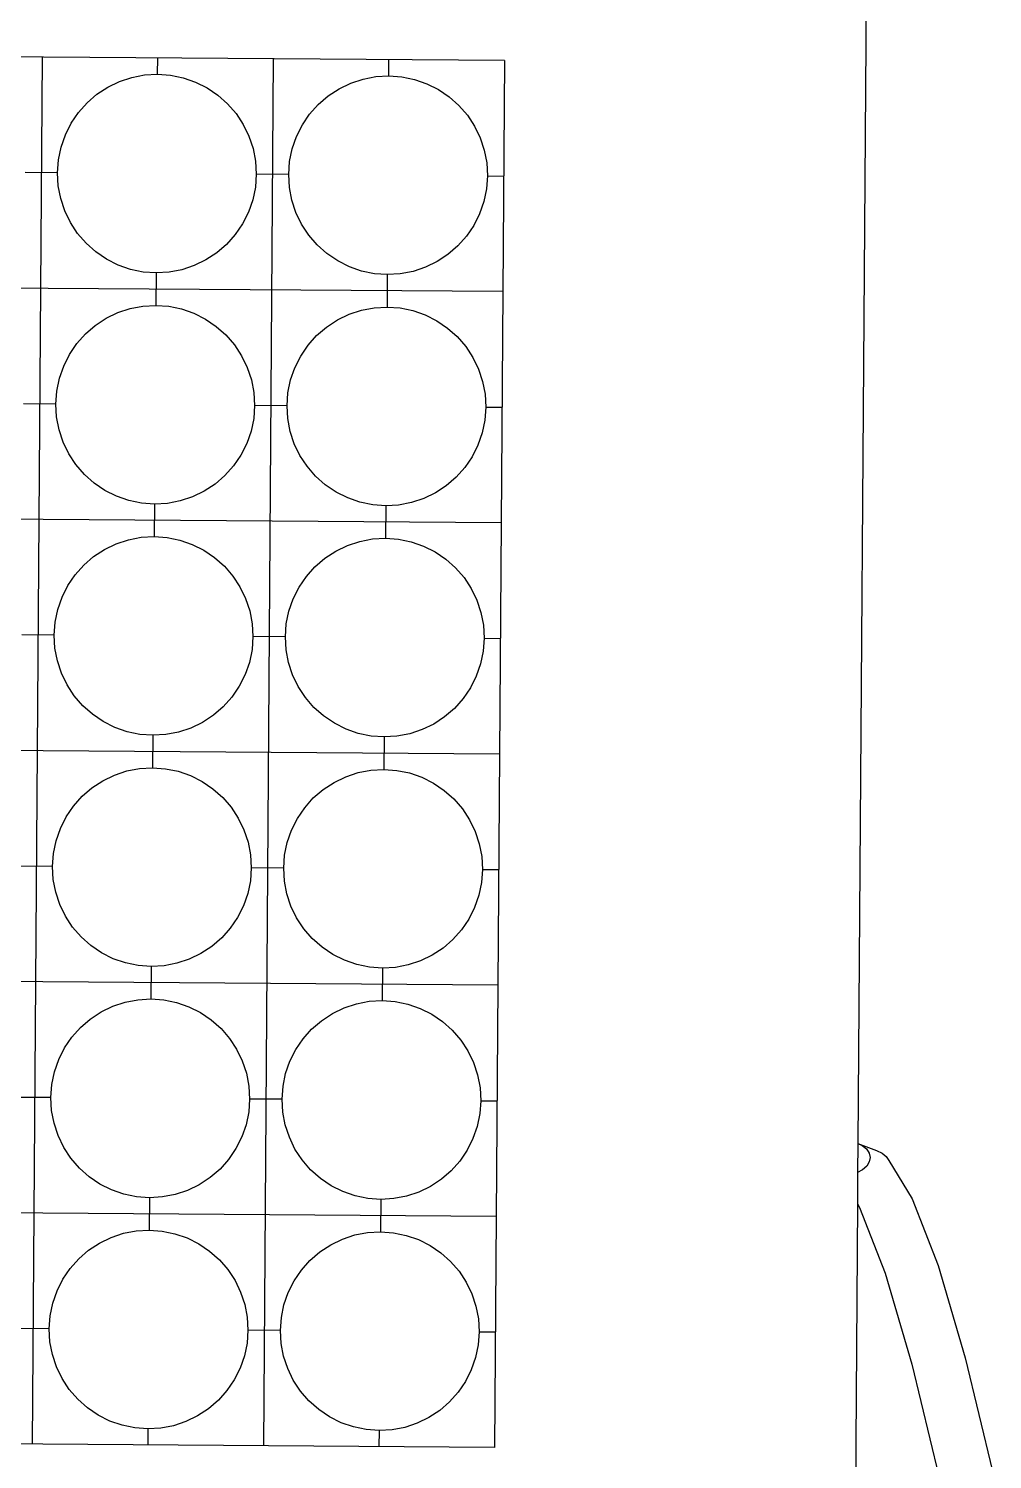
# Model space of a CAD drawing. Header units: metres. Extents: x 113 to 8702, y -1158 to 1243.
# Drawn here: x 8025.3 to 8063.3, y 1156.1 to 1212.6 of the extents above; entities that cross this region are included whole.
import ezdxf

# ---------------------------------------------------------------- set-up
doc = ezdxf.new("R2010")
doc.units = ezdxf.units.M
doc.header["$MEASUREMENT"] = 0
doc.layers.add('elevattion line', color=7, linetype='Continuous')

# ---------------------------------------------------------------- blocks, each defined once
blk = doc.blocks.new('microwave')
at = {"color": 252}
for p, q in [((9.71933, 8.43926), (9.71933, 8.72471)), ((9.76691, 8.43926), (9.76691, 8.72471)), ((9.81448, 8.43926), (9.81448, 8.72471)), ((9.86206, 8.43926), (9.86206, 8.72471)), ((9.90963, 8.43926), (9.90963, 8.72471)), ((9.9572, 8.43926), (9.9572, 8.72471)), ((10.00478, 8.43926), (10.00478, 8.72471)), ((9.74312, 8.53107), (9.74312, 8.53774)), ((9.79069, 8.53107), (9.79069, 8.53774)), ((9.83827, 8.53107), (9.83827, 8.53774)), ((9.88584, 8.53107), (9.88584, 8.53774)), ((9.93342, 8.53107), (9.93342, 8.53774)), ((9.98099, 8.53107), (9.98099, 8.53774)), ((9.71933, 8.53441), (10.00478, 8.53441)), ((9.73529, 8.52951), (9.73289, 8.52833)), ((9.73783, 8.53037), (9.73529, 8.52951)), ((9.74045, 8.5309), (9.73783, 8.53037)), ((9.74312, 8.53107), (9.74045, 8.5309)), ((9.74579, 8.5309), (9.74312, 8.53107)), ((9.74841, 8.53037), (9.74579, 8.5309)), ((9.75095, 8.52951), (9.74841, 8.53037)), ((9.75335, 8.52833), (9.75095, 8.52951)), ((9.78287, 8.52951), (9.78047, 8.52833)), ((9.7854, 8.53037), (9.78287, 8.52951)), ((9.78802, 8.5309), (9.7854, 8.53037)), ((9.79069, 8.53107), (9.78802, 8.5309)), ((9.79336, 8.5309), (9.79069, 8.53107)), ((9.79599, 8.53037), (9.79336, 8.5309)), ((9.79852, 8.52951), (9.79599, 8.53037)), ((9.80092, 8.52833), (9.79852, 8.52951)), ((9.83044, 8.52951), (9.82804, 8.52833)), ((9.83298, 8.53037), (9.83044, 8.52951)), ((9.8356, 8.5309), (9.83298, 8.53037)), ((9.83827, 8.53107), (9.8356, 8.5309)), ((9.84094, 8.5309), (9.83827, 8.53107)), ((9.84356, 8.53037), (9.84094, 8.5309)), ((9.84609, 8.52951), (9.84356, 8.53037)), ((9.84849, 8.52833), (9.84609, 8.52951)), ((9.87802, 8.52951), (9.87562, 8.52833)), ((9.88055, 8.53037), (9.87802, 8.52951)), ((9.88317, 8.5309), (9.88055, 8.53037)), ((9.88584, 8.53107), (9.88317, 8.5309)), ((9.88851, 8.5309), (9.88584, 8.53107)), ((9.89114, 8.53037), (9.88851, 8.5309)), ((9.89367, 8.52951), (9.89114, 8.53037)), ((9.89607, 8.52833), (9.89367, 8.52951)), ((9.92559, 8.52951), (9.92319, 8.52833)), ((9.92812, 8.53037), (9.92559, 8.52951)), ((9.93075, 8.5309), (9.92812, 8.53037)), ((9.93342, 8.53107), (9.93075, 8.5309)), ((9.93609, 8.5309), (9.93342, 8.53107)), ((9.93871, 8.53037), (9.93609, 8.5309)), ((9.94124, 8.52951), (9.93871, 8.53037)), ((9.94364, 8.52833), (9.94124, 8.52951)), ((9.97317, 8.52951), (9.97077, 8.52833)), ((9.9757, 8.53037), (9.97317, 8.52951)), ((9.97832, 8.5309), (9.9757, 8.53037)), ((9.98099, 8.53107), (9.97832, 8.5309)), ((9.98366, 8.5309), (9.98099, 8.53107)), ((9.98628, 8.53037), (9.98366, 8.5309)), ((9.98882, 8.52951), (9.98628, 8.53037)), ((9.99122, 8.52833), (9.98882, 8.52951)), ((9.73067, 8.52685), (9.72866, 8.52508)), ((9.73289, 8.52833), (9.73067, 8.52685)), ((9.75557, 8.52685), (9.75335, 8.52833)), ((9.75758, 8.52508), (9.75557, 8.52685)), ((9.77824, 8.52685), (9.77623, 8.52508)), ((9.78047, 8.52833), (9.77824, 8.52685)), ((9.80314, 8.52685), (9.80092, 8.52833)), ((9.80516, 8.52508), (9.80314, 8.52685)), ((9.82582, 8.52685), (9.82381, 8.52508)), ((9.82804, 8.52833), (9.82582, 8.52685)), ((9.85072, 8.52685), (9.84849, 8.52833)), ((9.85273, 8.52508), (9.85072, 8.52685)), ((9.87339, 8.52685), (9.87138, 8.52508)), ((9.87562, 8.52833), (9.87339, 8.52685)), ((9.89829, 8.52685), (9.89607, 8.52833)), ((9.9003, 8.52508), (9.89829, 8.52685)), ((9.92097, 8.52685), (9.91896, 8.52508)), ((9.92319, 8.52833), (9.92097, 8.52685)), ((9.94587, 8.52685), (9.94364, 8.52833)), ((9.94788, 8.52508), (9.94587, 8.52685)), ((9.96854, 8.52685), (9.96653, 8.52508)), ((9.97077, 8.52833), (9.96854, 8.52685)), ((9.99344, 8.52685), (9.99122, 8.52833)), ((9.99545, 8.52508), (9.99344, 8.52685)), ((9.72866, 8.52508), (9.72689, 8.52307)), ((9.75934, 8.52307), (9.75758, 8.52508)), ((9.77623, 8.52508), (9.77447, 8.52307)), ((9.80692, 8.52307), (9.80516, 8.52508)), ((9.82381, 8.52508), (9.82204, 8.52307)), ((9.85449, 8.52307), (9.85273, 8.52508)), ((9.87138, 8.52508), (9.86962, 8.52307)), ((9.90207, 8.52307), (9.9003, 8.52508)), ((9.91896, 8.52508), (9.91719, 8.52307)), ((9.94964, 8.52307), (9.94788, 8.52508)), ((9.96653, 8.52508), (9.96477, 8.52307)), ((9.99722, 8.52307), (9.99545, 8.52508)), ((9.72541, 8.52085), (9.72423, 8.51845)), ((9.72689, 8.52307), (9.72541, 8.52085)), ((9.76083, 8.52085), (9.75934, 8.52307)), ((9.76201, 8.51845), (9.76083, 8.52085)), ((9.77298, 8.52085), (9.7718, 8.51845)), ((9.77447, 8.52307), (9.77298, 8.52085)), ((9.80841, 8.52085), (9.80692, 8.52307)), ((9.80959, 8.51845), (9.80841, 8.52085)), ((9.82056, 8.52085), (9.81937, 8.51845)), ((9.82204, 8.52307), (9.82056, 8.52085)), ((9.85598, 8.52085), (9.85449, 8.52307)), ((9.85716, 8.51845), (9.85598, 8.52085)), ((9.86813, 8.52085), (9.86695, 8.51845)), ((9.86962, 8.52307), (9.86813, 8.52085)), ((9.90355, 8.52085), (9.90207, 8.52307)), ((9.90474, 8.51845), (9.90355, 8.52085)), ((9.91571, 8.52085), (9.91452, 8.51845)), ((9.91719, 8.52307), (9.91571, 8.52085)), ((9.95113, 8.52085), (9.94964, 8.52307)), ((9.95231, 8.51845), (9.95113, 8.52085)), ((9.96328, 8.52085), (9.9621, 8.51845)), ((9.96477, 8.52307), (9.96328, 8.52085)), ((9.9987, 8.52085), (9.99722, 8.52307)), ((9.99989, 8.51845), (9.9987, 8.52085)), ((9.72423, 8.51845), (9.72337, 8.51591)), ((9.76287, 8.51591), (9.76201, 8.51845)), ((9.7718, 8.51845), (9.77094, 8.51591)), ((9.81045, 8.51591), (9.80959, 8.51845)), ((9.81937, 8.51845), (9.81851, 8.51591)), ((9.85802, 8.51591), (9.85716, 8.51845)), ((9.86695, 8.51845), (9.86609, 8.51591)), ((9.9056, 8.51591), (9.90474, 8.51845)), ((9.91452, 8.51845), (9.91366, 8.51591)), ((9.95317, 8.51591), (9.95231, 8.51845)), ((9.9621, 8.51845), (9.96124, 8.51591)), ((10.00075, 8.51591), (9.99989, 8.51845)), ((9.72337, 8.51591), (9.72284, 8.51329)), ((9.7634, 8.51329), (9.76287, 8.51591)), ((9.77094, 8.51591), (9.77042, 8.51329)), ((9.81097, 8.51329), (9.81045, 8.51591)), ((9.81851, 8.51591), (9.81799, 8.51329)), ((9.85854, 8.51329), (9.85802, 8.51591)), ((9.86609, 8.51591), (9.86557, 8.51329)), ((9.90612, 8.51329), (9.9056, 8.51591)), ((9.91366, 8.51591), (9.91314, 8.51329)), ((9.95369, 8.51329), (9.95317, 8.51591)), ((9.96124, 8.51591), (9.96072, 8.51329)), ((10.00127, 8.51329), (10.00075, 8.51591)), ((9.72284, 8.51329), (9.72267, 8.51062)), ((9.76357, 8.51062), (9.7634, 8.51329)), ((9.77042, 8.51329), (9.77024, 8.51062)), ((9.81114, 8.51062), (9.81097, 8.51329)), ((9.81799, 8.51329), (9.81782, 8.51062)), ((9.85872, 8.51062), (9.85854, 8.51329)), ((9.86557, 8.51329), (9.86539, 8.51062)), ((9.90629, 8.51062), (9.90612, 8.51329)), ((9.91314, 8.51329), (9.91297, 8.51062)), ((9.95387, 8.51062), (9.95369, 8.51329)), ((9.96072, 8.51329), (9.96054, 8.51062)), ((10.00144, 8.51062), (10.00127, 8.51329)), ((9.72267, 8.51062), (9.71933, 8.51062)), ((9.72267, 8.51062), (9.72284, 8.50795)), ((9.7634, 8.50795), (9.76357, 8.51062)), ((9.76357, 8.51062), (9.77024, 8.51062)), ((9.77024, 8.51062), (9.77042, 8.50795)), ((9.81097, 8.50795), (9.81114, 8.51062)), ((9.81114, 8.51062), (9.81782, 8.51062)), ((9.81782, 8.51062), (9.81799, 8.50795)), ((9.85854, 8.50795), (9.85872, 8.51062)), ((9.85872, 8.51062), (9.86539, 8.51062)), ((9.86539, 8.51062), (9.86557, 8.50795)), ((9.90612, 8.50795), (9.90629, 8.51062)), ((9.90629, 8.51062), (9.91297, 8.51062)), ((9.91297, 8.51062), (9.91314, 8.50795)), ((9.95369, 8.50795), (9.95387, 8.51062)), ((9.95387, 8.51062), (9.96054, 8.51062)), ((9.96054, 8.51062), (9.96072, 8.50795)), ((10.00127, 8.50795), (10.00144, 8.51062)), ((10.00144, 8.51062), (10.00478, 8.51062)), ((9.72284, 8.50795), (9.72337, 8.50533)), ((9.76287, 8.50533), (9.7634, 8.50795)), ((9.77042, 8.50795), (9.77094, 8.50533)), ((9.81045, 8.50533), (9.81097, 8.50795)), ((9.81799, 8.50795), (9.81851, 8.50533)), ((9.85802, 8.50533), (9.85854, 8.50795)), ((9.86557, 8.50795), (9.86609, 8.50533)), ((9.9056, 8.50533), (9.90612, 8.50795)), ((9.91314, 8.50795), (9.91366, 8.50533)), ((9.95317, 8.50533), (9.95369, 8.50795)), ((9.96072, 8.50795), (9.96124, 8.50533)), ((10.00075, 8.50533), (10.00127, 8.50795)), ((9.72337, 8.50533), (9.72423, 8.50279)), ((9.76201, 8.50279), (9.76287, 8.50533)), ((9.77094, 8.50533), (9.7718, 8.50279)), ((9.80959, 8.50279), (9.81045, 8.50533)), ((9.81851, 8.50533), (9.81937, 8.50279)), ((9.85716, 8.50279), (9.85802, 8.50533)), ((9.86609, 8.50533), (9.86695, 8.50279)), ((9.90474, 8.50279), (9.9056, 8.50533)), ((9.91366, 8.50533), (9.91452, 8.50279)), ((9.95231, 8.50279), (9.95317, 8.50533)), ((9.96124, 8.50533), (9.9621, 8.50279)), ((9.99989, 8.50279), (10.00075, 8.50533)), ((9.72423, 8.50279), (9.72541, 8.5004)), ((9.72541, 8.5004), (9.72689, 8.49817)), ((9.75934, 8.49817), (9.76083, 8.5004)), ((9.76083, 8.5004), (9.76201, 8.50279)), ((9.7718, 8.50279), (9.77298, 8.5004)), ((9.77298, 8.5004), (9.77447, 8.49817)), ((9.80692, 8.49817), (9.80841, 8.5004)), ((9.80841, 8.5004), (9.80959, 8.50279)), ((9.81937, 8.50279), (9.82056, 8.5004)), ((9.82056, 8.5004), (9.82204, 8.49817)), ((9.85449, 8.49817), (9.85598, 8.5004)), ((9.85598, 8.5004), (9.85716, 8.50279)), ((9.86695, 8.50279), (9.86813, 8.5004)), ((9.86813, 8.5004), (9.86962, 8.49817)), ((9.90207, 8.49817), (9.90355, 8.5004)), ((9.90355, 8.5004), (9.90474, 8.50279)), ((9.91452, 8.50279), (9.91571, 8.5004)), ((9.91571, 8.5004), (9.91719, 8.49817)), ((9.94964, 8.49817), (9.95113, 8.5004)), ((9.95113, 8.5004), (9.95231, 8.50279)), ((9.9621, 8.50279), (9.96328, 8.5004)), ((9.96328, 8.5004), (9.96477, 8.49817)), ((9.99722, 8.49817), (9.9987, 8.5004)), ((9.9987, 8.5004), (9.99989, 8.50279)), ((9.72689, 8.49817), (9.72866, 8.49616)), ((9.75758, 8.49616), (9.75934, 8.49817)), ((9.77447, 8.49817), (9.77623, 8.49616)), ((9.80516, 8.49616), (9.80692, 8.49817)), ((9.82204, 8.49817), (9.82381, 8.49616)), ((9.85273, 8.49616), (9.85449, 8.49817)), ((9.86962, 8.49817), (9.87138, 8.49616)), ((9.9003, 8.49616), (9.90207, 8.49817)), ((9.91719, 8.49817), (9.91896, 8.49616)), ((9.94788, 8.49616), (9.94964, 8.49817)), ((9.96477, 8.49817), (9.96653, 8.49616)), ((9.99545, 8.49616), (9.99722, 8.49817)), ((9.72866, 8.49616), (9.73067, 8.4944)), ((9.73067, 8.4944), (9.73289, 8.49291)), ((9.75335, 8.49291), (9.75557, 8.4944)), ((9.75557, 8.4944), (9.75758, 8.49616)), ((9.77623, 8.49616), (9.77824, 8.4944)), ((9.77824, 8.4944), (9.78047, 8.49291)), ((9.80092, 8.49291), (9.80314, 8.4944)), ((9.80314, 8.4944), (9.80516, 8.49616)), ((9.82381, 8.49616), (9.82582, 8.4944)), ((9.82582, 8.4944), (9.82804, 8.49291)), ((9.84849, 8.49291), (9.85072, 8.4944)), ((9.85072, 8.4944), (9.85273, 8.49616)), ((9.87138, 8.49616), (9.87339, 8.4944)), ((9.87339, 8.4944), (9.87562, 8.49291)), ((9.89607, 8.49291), (9.89829, 8.4944)), ((9.89829, 8.4944), (9.9003, 8.49616)), ((9.91896, 8.49616), (9.92097, 8.4944)), ((9.92097, 8.4944), (9.92319, 8.49291)), ((9.94364, 8.49291), (9.94587, 8.4944)), ((9.94587, 8.4944), (9.94788, 8.49616)), ((9.96653, 8.49616), (9.96854, 8.4944)), ((9.96854, 8.4944), (9.97077, 8.49291)), ((9.99122, 8.49291), (9.99344, 8.4944)), ((9.99344, 8.4944), (9.99545, 8.49616)), ((9.73289, 8.49291), (9.73529, 8.49173)), ((9.73529, 8.49173), (9.73783, 8.49087)), ((9.74841, 8.49087), (9.75095, 8.49173)), ((9.75095, 8.49173), (9.75335, 8.49291)), ((9.78047, 8.49291), (9.78287, 8.49173)), ((9.78287, 8.49173), (9.7854, 8.49087)), ((9.79599, 8.49087), (9.79852, 8.49173)), ((9.79852, 8.49173), (9.80092, 8.49291)), ((9.82804, 8.49291), (9.83044, 8.49173)), ((9.83044, 8.49173), (9.83298, 8.49087)), ((9.84356, 8.49087), (9.84609, 8.49173)), ((9.84609, 8.49173), (9.84849, 8.49291)), ((9.87562, 8.49291), (9.87802, 8.49173)), ((9.87802, 8.49173), (9.88055, 8.49087)), ((9.89114, 8.49087), (9.89367, 8.49173)), ((9.89367, 8.49173), (9.89607, 8.49291)), ((9.92319, 8.49291), (9.92559, 8.49173)), ((9.92559, 8.49173), (9.92812, 8.49087)), ((9.93871, 8.49087), (9.94124, 8.49173)), ((9.94124, 8.49173), (9.94364, 8.49291)), ((9.97077, 8.49291), (9.97317, 8.49173)), ((9.97317, 8.49173), (9.9757, 8.49087)), ((9.98628, 8.49087), (9.98882, 8.49173)), ((9.98882, 8.49173), (9.99122, 8.49291)), ((9.73783, 8.49087), (9.74045, 8.49034)), ((9.74045, 8.49034), (9.74312, 8.49017)), ((9.74312, 8.49017), (9.74579, 8.49034)), ((9.74312, 8.4835), (9.74312, 8.49017)), ((9.74579, 8.49034), (9.74841, 8.49087)), ((9.7854, 8.49087), (9.78802, 8.49034)), ((9.78802, 8.49034), (9.79069, 8.49017)), ((9.79069, 8.49017), (9.79336, 8.49034)), ((9.79069, 8.4835), (9.79069, 8.49017)), ((9.79336, 8.49034), (9.79599, 8.49087)), ((9.83298, 8.49087), (9.8356, 8.49034)), ((9.8356, 8.49034), (9.83827, 8.49017)), ((9.83827, 8.49017), (9.84094, 8.49034)), ((9.83827, 8.4835), (9.83827, 8.49017)), ((9.84094, 8.49034), (9.84356, 8.49087)), ((9.88055, 8.49087), (9.88317, 8.49034)), ((9.88317, 8.49034), (9.88584, 8.49017)), ((9.88584, 8.49017), (9.88851, 8.49034)), ((9.88584, 8.4835), (9.88584, 8.49017)), ((9.88851, 8.49034), (9.89114, 8.49087)), ((9.92812, 8.49087), (9.93075, 8.49034)), ((9.93075, 8.49034), (9.93342, 8.49017)), ((9.93342, 8.49017), (9.93609, 8.49034)), ((9.93342, 8.4835), (9.93342, 8.49017)), ((9.93609, 8.49034), (9.93871, 8.49087)), ((9.9757, 8.49087), (9.97832, 8.49034)), ((9.97832, 8.49034), (9.98099, 8.49017)), ((9.98099, 8.49017), (9.98366, 8.49034)), ((9.98099, 8.4835), (9.98099, 8.49017)), ((9.98366, 8.49034), (9.98628, 8.49087)), ((9.71933, 8.48683), (10.00478, 8.48683)), ((9.73783, 8.4828), (9.73529, 8.48194)), ((9.74045, 8.48332), (9.73783, 8.4828)), ((9.74312, 8.4835), (9.74045, 8.48332)), ((9.74579, 8.48332), (9.74312, 8.4835)), ((9.74841, 8.4828), (9.74579, 8.48332)), ((9.75095, 8.48194), (9.74841, 8.4828)), ((9.7854, 8.4828), (9.78287, 8.48194)), ((9.78802, 8.48332), (9.7854, 8.4828)), ((9.79069, 8.4835), (9.78802, 8.48332)), ((9.79336, 8.48332), (9.79069, 8.4835)), ((9.79599, 8.4828), (9.79336, 8.48332)), ((9.79852, 8.48194), (9.79599, 8.4828)), ((9.83298, 8.4828), (9.83044, 8.48194)), ((9.8356, 8.48332), (9.83298, 8.4828)), ((9.83827, 8.4835), (9.8356, 8.48332)), ((9.84094, 8.48332), (9.83827, 8.4835)), ((9.84356, 8.4828), (9.84094, 8.48332)), ((9.84609, 8.48194), (9.84356, 8.4828)), ((9.88055, 8.4828), (9.87802, 8.48194)), ((9.88317, 8.48332), (9.88055, 8.4828)), ((9.88584, 8.4835), (9.88317, 8.48332)), ((9.88851, 8.48332), (9.88584, 8.4835)), ((9.89114, 8.4828), (9.88851, 8.48332)), ((9.89367, 8.48194), (9.89114, 8.4828)), ((9.92812, 8.4828), (9.92559, 8.48194)), ((9.93075, 8.48332), (9.92812, 8.4828)), ((9.93342, 8.4835), (9.93075, 8.48332)), ((9.93609, 8.48332), (9.93342, 8.4835)), ((9.93871, 8.4828), (9.93609, 8.48332)), ((9.94124, 8.48194), (9.93871, 8.4828)), ((9.9757, 8.4828), (9.97317, 8.48194)), ((9.97832, 8.48332), (9.9757, 8.4828)), ((9.98099, 8.4835), (9.97832, 8.48332)), ((9.98366, 8.48332), (9.98099, 8.4835)), ((9.98628, 8.4828), (9.98366, 8.48332)), ((9.98882, 8.48194), (9.98628, 8.4828)), ((9.73289, 8.48076), (9.73067, 8.47927)), ((9.73529, 8.48194), (9.73289, 8.48076)), ((9.75335, 8.48076), (9.75095, 8.48194)), ((9.75557, 8.47927), (9.75335, 8.48076)), ((9.78047, 8.48076), (9.77824, 8.47927)), ((9.78287, 8.48194), (9.78047, 8.48076)), ((9.80092, 8.48076), (9.79852, 8.48194)), ((9.80314, 8.47927), (9.80092, 8.48076)), ((9.82804, 8.48076), (9.82582, 8.47927)), ((9.83044, 8.48194), (9.82804, 8.48076)), ((9.84849, 8.48076), (9.84609, 8.48194)), ((9.85072, 8.47927), (9.84849, 8.48076)), ((9.87562, 8.48076), (9.87339, 8.47927)), ((9.87802, 8.48194), (9.87562, 8.48076)), ((9.89607, 8.48076), (9.89367, 8.48194)), ((9.89829, 8.47927), (9.89607, 8.48076)), ((9.92319, 8.48076), (9.92097, 8.47927)), ((9.92559, 8.48194), (9.92319, 8.48076)), ((9.94364, 8.48076), (9.94124, 8.48194)), ((9.94587, 8.47927), (9.94364, 8.48076)), ((9.97077, 8.48076), (9.96854, 8.47927)), ((9.97317, 8.48194), (9.97077, 8.48076)), ((9.99122, 8.48076), (9.98882, 8.48194)), ((9.99344, 8.47927), (9.99122, 8.48076)), ((9.72866, 8.47751), (9.72689, 8.4755)), ((9.73067, 8.47927), (9.72866, 8.47751)), ((9.75758, 8.47751), (9.75557, 8.47927)), ((9.75934, 8.4755), (9.75758, 8.47751)), ((9.77623, 8.47751), (9.77447, 8.4755)), ((9.77824, 8.47927), (9.77623, 8.47751)), ((9.80516, 8.47751), (9.80314, 8.47927)), ((9.80692, 8.4755), (9.80516, 8.47751)), ((9.82381, 8.47751), (9.82204, 8.4755)), ((9.82582, 8.47927), (9.82381, 8.47751)), ((9.85273, 8.47751), (9.85072, 8.47927)), ((9.85449, 8.4755), (9.85273, 8.47751)), ((9.87138, 8.47751), (9.86962, 8.4755)), ((9.87339, 8.47927), (9.87138, 8.47751)), ((9.9003, 8.47751), (9.89829, 8.47927)), ((9.90207, 8.4755), (9.9003, 8.47751)), ((9.91896, 8.47751), (9.91719, 8.4755)), ((9.92097, 8.47927), (9.91896, 8.47751)), ((9.94788, 8.47751), (9.94587, 8.47927)), ((9.94964, 8.4755), (9.94788, 8.47751)), ((9.96653, 8.47751), (9.96477, 8.4755)), ((9.96854, 8.47927), (9.96653, 8.47751)), ((9.99545, 8.47751), (9.99344, 8.47927)), ((9.99722, 8.4755), (9.99545, 8.47751)), ((9.72689, 8.4755), (9.72541, 8.47327)), ((9.76083, 8.47327), (9.75934, 8.4755)), ((9.77447, 8.4755), (9.77298, 8.47327)), ((9.80841, 8.47327), (9.80692, 8.4755)), ((9.82204, 8.4755), (9.82056, 8.47327)), ((9.85598, 8.47327), (9.85449, 8.4755)), ((9.86962, 8.4755), (9.86813, 8.47327)), ((9.90355, 8.47327), (9.90207, 8.4755)), ((9.91719, 8.4755), (9.91571, 8.47327)), ((9.95113, 8.47327), (9.94964, 8.4755)), ((9.96477, 8.4755), (9.96328, 8.47327)), ((9.9987, 8.47327), (9.99722, 8.4755)), ((9.72423, 8.47087), (9.72337, 8.46834)), ((9.72541, 8.47327), (9.72423, 8.47087)), ((9.76201, 8.47087), (9.76083, 8.47327)), ((9.76287, 8.46834), (9.76201, 8.47087)), ((9.7718, 8.47087), (9.77094, 8.46834)), ((9.77298, 8.47327), (9.7718, 8.47087)), ((9.80959, 8.47087), (9.80841, 8.47327)), ((9.81045, 8.46834), (9.80959, 8.47087)), ((9.81937, 8.47087), (9.81851, 8.46834)), ((9.82056, 8.47327), (9.81937, 8.47087)), ((9.85716, 8.47087), (9.85598, 8.47327)), ((9.85802, 8.46834), (9.85716, 8.47087)), ((9.86695, 8.47087), (9.86609, 8.46834)), ((9.86813, 8.47327), (9.86695, 8.47087)), ((9.90474, 8.47087), (9.90355, 8.47327)), ((9.9056, 8.46834), (9.90474, 8.47087)), ((9.91452, 8.47087), (9.91366, 8.46834)), ((9.91571, 8.47327), (9.91452, 8.47087)), ((9.95231, 8.47087), (9.95113, 8.47327)), ((9.95317, 8.46834), (9.95231, 8.47087)), ((9.9621, 8.47087), (9.96124, 8.46834)), ((9.96328, 8.47327), (9.9621, 8.47087)), ((9.99989, 8.47087), (9.9987, 8.47327)), ((10.00075, 8.46834), (9.99989, 8.47087)), ((9.72337, 8.46834), (9.72284, 8.46572)), ((9.7634, 8.46572), (9.76287, 8.46834)), ((9.77094, 8.46834), (9.77042, 8.46572)), ((9.81097, 8.46572), (9.81045, 8.46834)), ((9.81851, 8.46834), (9.81799, 8.46572)), ((9.85854, 8.46572), (9.85802, 8.46834)), ((9.86609, 8.46834), (9.86557, 8.46572)), ((9.90612, 8.46572), (9.9056, 8.46834)), ((9.91366, 8.46834), (9.91314, 8.46572)), ((9.95369, 8.46572), (9.95317, 8.46834)), ((9.96124, 8.46834), (9.96072, 8.46572)), ((10.00127, 8.46572), (10.00075, 8.46834)), ((9.72284, 8.46572), (9.72267, 8.46305)), ((9.76357, 8.46305), (9.7634, 8.46572)), ((9.77042, 8.46572), (9.77024, 8.46305)), ((9.81114, 8.46305), (9.81097, 8.46572)), ((9.81799, 8.46572), (9.81782, 8.46305)), ((9.85872, 8.46305), (9.85854, 8.46572)), ((9.86557, 8.46572), (9.86539, 8.46305)), ((9.90629, 8.46305), (9.90612, 8.46572)), ((9.91314, 8.46572), (9.91297, 8.46305)), ((9.95387, 8.46305), (9.95369, 8.46572)), ((9.96072, 8.46572), (9.96054, 8.46305)), ((10.00144, 8.46305), (10.00127, 8.46572)), ((9.72267, 8.46305), (9.71933, 8.46305)), ((9.72267, 8.46305), (9.72284, 8.46038)), ((9.7634, 8.46038), (9.76357, 8.46305)), ((9.76357, 8.46305), (9.77024, 8.46305)), ((9.77024, 8.46305), (9.77042, 8.46038)), ((9.81097, 8.46038), (9.81114, 8.46305)), ((9.81114, 8.46305), (9.81782, 8.46305)), ((9.81782, 8.46305), (9.81799, 8.46038)), ((9.85854, 8.46038), (9.85872, 8.46305)), ((9.85872, 8.46305), (9.86539, 8.46305)), ((9.86539, 8.46305), (9.86557, 8.46038)), ((9.90612, 8.46038), (9.90629, 8.46305)), ((9.90629, 8.46305), (9.91297, 8.46305)), ((9.91297, 8.46305), (9.91314, 8.46038)), ((9.95369, 8.46038), (9.95387, 8.46305)), ((9.95387, 8.46305), (9.96054, 8.46305)), ((9.96054, 8.46305), (9.96072, 8.46038)), ((10.00127, 8.46038), (10.00144, 8.46305)), ((10.00144, 8.46305), (10.00478, 8.46305)), ((9.72284, 8.46038), (9.72337, 8.45775)), ((9.76287, 8.45775), (9.7634, 8.46038)), ((9.77042, 8.46038), (9.77094, 8.45775)), ((9.81045, 8.45775), (9.81097, 8.46038)), ((9.81799, 8.46038), (9.81851, 8.45775)), ((9.85802, 8.45775), (9.85854, 8.46038)), ((9.86557, 8.46038), (9.86609, 8.45775)), ((9.9056, 8.45775), (9.90612, 8.46038)), ((9.91314, 8.46038), (9.91366, 8.45775)), ((9.95317, 8.45775), (9.95369, 8.46038)), ((9.96072, 8.46038), (9.96124, 8.45775)), ((10.00075, 8.45775), (10.00127, 8.46038)), ((9.72337, 8.45775), (9.72423, 8.45522)), ((9.76201, 8.45522), (9.76287, 8.45775)), ((9.77094, 8.45775), (9.7718, 8.45522)), ((9.80959, 8.45522), (9.81045, 8.45775)), ((9.81851, 8.45775), (9.81937, 8.45522)), ((9.85716, 8.45522), (9.85802, 8.45775)), ((9.86609, 8.45775), (9.86695, 8.45522)), ((9.90474, 8.45522), (9.9056, 8.45775)), ((9.91366, 8.45775), (9.91452, 8.45522)), ((9.95231, 8.45522), (9.95317, 8.45775)), ((9.96124, 8.45775), (9.9621, 8.45522)), ((9.99989, 8.45522), (10.00075, 8.45775)), ((9.72423, 8.45522), (9.72541, 8.45282)), ((9.76083, 8.45282), (9.76201, 8.45522)), ((9.7718, 8.45522), (9.77298, 8.45282)), ((9.80841, 8.45282), (9.80959, 8.45522)), ((9.81937, 8.45522), (9.82056, 8.45282)), ((9.85598, 8.45282), (9.85716, 8.45522)), ((9.86695, 8.45522), (9.86813, 8.45282)), ((9.90355, 8.45282), (9.90474, 8.45522)), ((9.91452, 8.45522), (9.91571, 8.45282)), ((9.95113, 8.45282), (9.95231, 8.45522)), ((9.9621, 8.45522), (9.96328, 8.45282)), ((9.9987, 8.45282), (9.99989, 8.45522)), ((9.72541, 8.45282), (9.72689, 8.4506)), ((9.72689, 8.4506), (9.72866, 8.44859)), ((9.75758, 8.44859), (9.75934, 8.4506)), ((9.75934, 8.4506), (9.76083, 8.45282)), ((9.77298, 8.45282), (9.77447, 8.4506)), ((9.77447, 8.4506), (9.77623, 8.44859)), ((9.80516, 8.44859), (9.80692, 8.4506)), ((9.80692, 8.4506), (9.80841, 8.45282)), ((9.82056, 8.45282), (9.82204, 8.4506)), ((9.82204, 8.4506), (9.82381, 8.44859)), ((9.85273, 8.44859), (9.85449, 8.4506)), ((9.85449, 8.4506), (9.85598, 8.45282)), ((9.86813, 8.45282), (9.86962, 8.4506)), ((9.86962, 8.4506), (9.87138, 8.44859)), ((9.9003, 8.44859), (9.90207, 8.4506)), ((9.90207, 8.4506), (9.90355, 8.45282)), ((9.91571, 8.45282), (9.91719, 8.4506)), ((9.91719, 8.4506), (9.91896, 8.44859)), ((9.94788, 8.44859), (9.94964, 8.4506)), ((9.94964, 8.4506), (9.95113, 8.45282)), ((9.96328, 8.45282), (9.96477, 8.4506)), ((9.96477, 8.4506), (9.96653, 8.44859)), ((9.99545, 8.44859), (9.99722, 8.4506)), ((9.99722, 8.4506), (9.9987, 8.45282)), ((9.72866, 8.44859), (9.73067, 8.44682)), ((9.75557, 8.44682), (9.75758, 8.44859)), ((9.77623, 8.44859), (9.77824, 8.44682)), ((9.80314, 8.44682), (9.80516, 8.44859)), ((9.82381, 8.44859), (9.82582, 8.44682)), ((9.85072, 8.44682), (9.85273, 8.44859)), ((9.87138, 8.44859), (9.87339, 8.44682)), ((9.89829, 8.44682), (9.9003, 8.44859)), ((9.91896, 8.44859), (9.92097, 8.44682)), ((9.94587, 8.44682), (9.94788, 8.44859)), ((9.96653, 8.44859), (9.96854, 8.44682)), ((9.99344, 8.44682), (9.99545, 8.44859)), ((9.73067, 8.44682), (9.73289, 8.44534)), ((9.73289, 8.44534), (9.73529, 8.44415)), ((9.73529, 8.44415), (9.73783, 8.44329)), ((9.74841, 8.44329), (9.75095, 8.44415)), ((9.75095, 8.44415), (9.75335, 8.44534)), ((9.75335, 8.44534), (9.75557, 8.44682)), ((9.77824, 8.44682), (9.78047, 8.44534)), ((9.78047, 8.44534), (9.78287, 8.44415)), ((9.78287, 8.44415), (9.7854, 8.44329)), ((9.79599, 8.44329), (9.79852, 8.44415)), ((9.79852, 8.44415), (9.80092, 8.44534)), ((9.80092, 8.44534), (9.80314, 8.44682)), ((9.82582, 8.44682), (9.82804, 8.44534)), ((9.82804, 8.44534), (9.83044, 8.44415)), ((9.83044, 8.44415), (9.83298, 8.44329)), ((9.84356, 8.44329), (9.84609, 8.44415)), ((9.84609, 8.44415), (9.84849, 8.44534)), ((9.84849, 8.44534), (9.85072, 8.44682)), ((9.87339, 8.44682), (9.87562, 8.44534)), ((9.87562, 8.44534), (9.87802, 8.44415)), ((9.87802, 8.44415), (9.88055, 8.44329)), ((9.89114, 8.44329), (9.89367, 8.44415)), ((9.89367, 8.44415), (9.89607, 8.44534)), ((9.89607, 8.44534), (9.89829, 8.44682)), ((9.92097, 8.44682), (9.92319, 8.44534)), ((9.92319, 8.44534), (9.92559, 8.44415)), ((9.92559, 8.44415), (9.92812, 8.44329)), ((9.93871, 8.44329), (9.94124, 8.44415)), ((9.94124, 8.44415), (9.94364, 8.44534)), ((9.94364, 8.44534), (9.94587, 8.44682)), ((9.96854, 8.44682), (9.97077, 8.44534)), ((9.97077, 8.44534), (9.97317, 8.44415)), ((9.97317, 8.44415), (9.9757, 8.44329)), ((9.98628, 8.44329), (9.98882, 8.44415)), ((9.98882, 8.44415), (9.99122, 8.44534)), ((9.99122, 8.44534), (9.99344, 8.44682)), ((9.73783, 8.44329), (9.74045, 8.44277)), ((9.74045, 8.44277), (9.74312, 8.4426)), ((9.74312, 8.4426), (9.74579, 8.44277)), ((9.74312, 8.4426), (9.74312, 8.43926)), ((9.74579, 8.44277), (9.74841, 8.44329)), ((9.7854, 8.44329), (9.78802, 8.44277)), ((9.78802, 8.44277), (9.79069, 8.4426)), ((9.79069, 8.4426), (9.79336, 8.44277)), ((9.79069, 8.4426), (9.79069, 8.43926)), ((9.79336, 8.44277), (9.79599, 8.44329)), ((9.83298, 8.44329), (9.8356, 8.44277)), ((9.8356, 8.44277), (9.83827, 8.4426)), ((9.83827, 8.4426), (9.84094, 8.44277)), ((9.83827, 8.4426), (9.83827, 8.43926)), ((9.84094, 8.44277), (9.84356, 8.44329)), ((9.88055, 8.44329), (9.88317, 8.44277)), ((9.88317, 8.44277), (9.88584, 8.4426)), ((9.88584, 8.4426), (9.88851, 8.44277)), ((9.88584, 8.4426), (9.88584, 8.43926)), ((9.88851, 8.44277), (9.89114, 8.44329)), ((9.92812, 8.44329), (9.93075, 8.44277)), ((9.93075, 8.44277), (9.93342, 8.4426)), ((9.93342, 8.4426), (9.93609, 8.44277)), ((9.93342, 8.4426), (9.93342, 8.43926)), ((9.93609, 8.44277), (9.93871, 8.44329)), ((9.9757, 8.44329), (9.97832, 8.44277)), ((9.97832, 8.44277), (9.98099, 8.4426)), ((9.98099, 8.4426), (9.98366, 8.44277)), ((9.98099, 8.4426), (9.98099, 8.43926)), ((9.98366, 8.44277), (9.98628, 8.44329))]:
    blk.add_line(p, q, dxfattribs=at)
at = {"color": 251}
for p, q in [((9.71933, 8.43926), (10.00478, 8.43926)), ((9.98562, 8.34254), (10.00891, 8.33678))]:
    blk.add_line(p, q, dxfattribs=at)
at = {"color": 250}
for p, q in [((9.56096, 8.36494), (9.94167, 8.36495)), ((9.94167, 8.36495), (9.94311, 8.36108)), ((9.94167, 8.36495), (9.94169, 8.36494)), ((9.94169, 8.36494), (9.94761, 8.36495)), ((9.94169, 8.36494), (9.94209, 8.36408)), ((9.94708, 8.36395), (9.94761, 8.36495)), ((9.94761, 8.36495), (9.94861, 8.36495)), ((9.94861, 8.36495), (9.94931, 8.36494)), ((9.94931, 8.36494), (9.94962, 8.36494)), ((9.94962, 8.36494), (9.95028, 8.36495)), ((9.95028, 8.36495), (9.95339, 8.36495)), ((9.95339, 8.36495), (9.95408, 8.36494)), ((9.95408, 8.36494), (9.95411, 8.36495)), ((9.95411, 8.36495), (9.95487, 8.36448)), ((9.95411, 8.36495), (10.1134, 8.36494)), ((9.94209, 8.36408), (9.94279, 8.36318)), ((9.94279, 8.36318), (9.94363, 8.36261)), ((9.94363, 8.36261), (9.94454, 8.3624)), ((9.94454, 8.3624), (9.94546, 8.36256)), ((9.94546, 8.36256), (9.94633, 8.36309)), ((9.94633, 8.36309), (9.94708, 8.36395)), ((9.95487, 8.36448), (9.96831, 8.35916)), ((9.94311, 8.36108), (9.94363, 8.35995)), ((9.94363, 8.35995), (9.94432, 8.35909)), ((9.94432, 8.35909), (9.94514, 8.35856)), ((9.96831, 8.35916), (9.98698, 8.35352)), ((9.94514, 8.35856), (9.95297, 8.35368)), ((9.95297, 8.35368), (9.96668, 8.34826)), ((9.98698, 8.35352), (10.01004, 8.34781)), ((9.96668, 8.34826), (9.98562, 8.34254))]:
    blk.add_line(p, q, dxfattribs=at)

msp = doc.modelspace()

# ---------------------------------------------------------------- block references
at = {"layer": 'elevattion line', "color": 1, "xscale": -191.8823347033534, "yscale": 191.8823347033534, "zscale": 191.8823347033534, "rotation": 89.58866465971192}
msp.add_blockref('microwave', (9676.75, 3064.59), dxfattribs=at)

doc.saveas('drawing.dxf')
